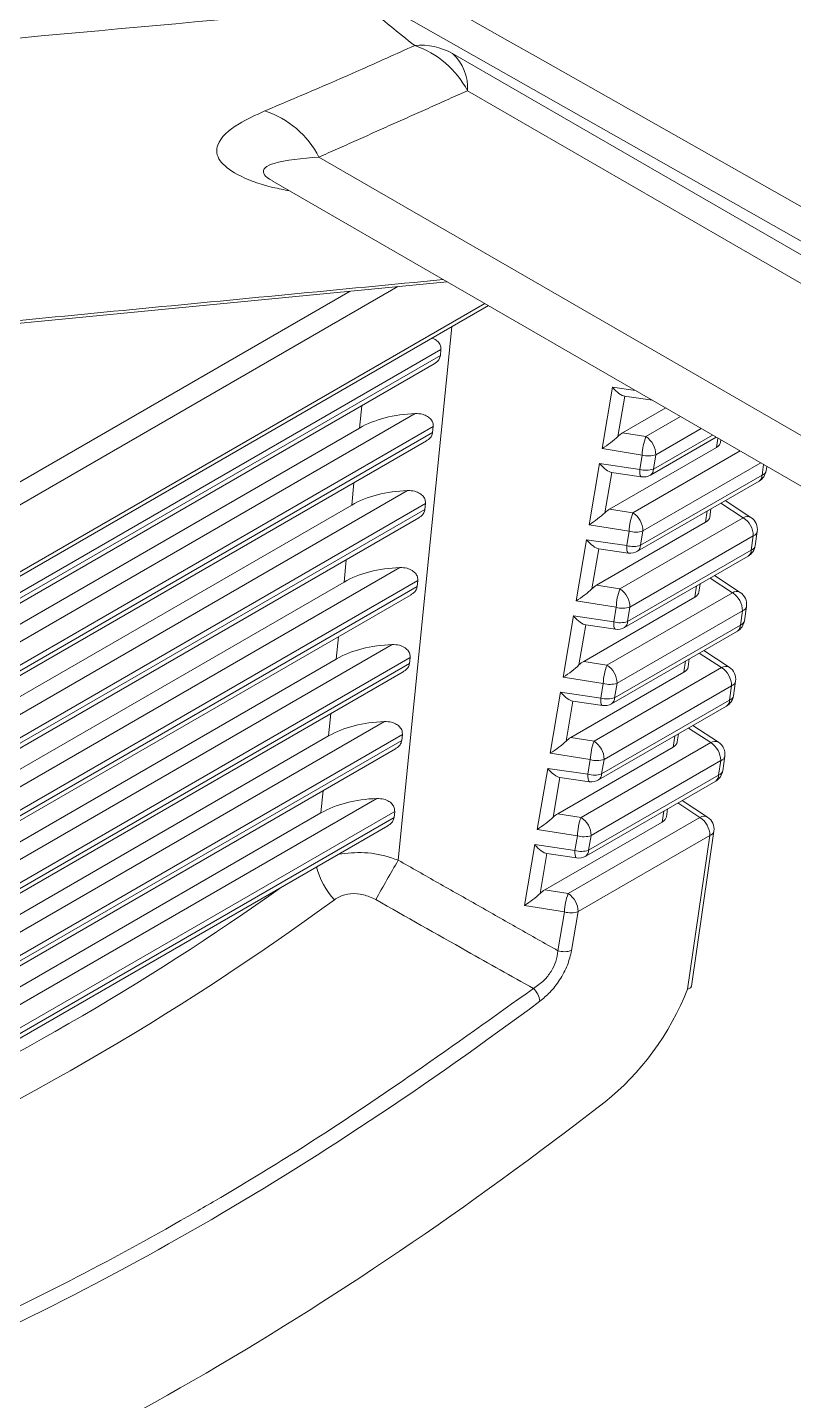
# Model space of a CAD drawing. Extents: x 11 to 120, y 2 to 94.
# Drawn here: x 22.242 to 22.777, y 70.099 to 71.058 of the extents above; entities that cross this region are included whole.
import ezdxf

# ---------------------------------------------------------------- set-up
doc = ezdxf.new("R2010")
doc.units = 0
doc.header["$MEASUREMENT"] = 0
doc.linetypes.add('SLD-Solid', pattern=[0])
doc.layers.add('OBJECT', color=7, linetype='CONTINUOUS')

msp = doc.modelspace()

# ---------------------------------------------------------------- linework, layer by layer
at = {"layer": 'OBJECT', "color": 7, "linetype": 'SLD-Solid', "lineweight": 15}
for p, q in [((22.53894, 71.03945), (25.31007, 69.43972)), ((25.31944, 69.41443), (22.54943, 71.01352)), ((22.44567, 70.96718), (25.31564, 69.31038)), ((22.41269, 70.95089), (22.41288, 70.95077)), ((22.41298, 70.95072), (25.3367, 69.26289)), ((22.13328, 70.68066), (22.46742, 70.87355)), ((22.50074, 70.87678), (22.13973, 70.66837)), ((22.08876, 70.5892), (22.56399, 70.86354)), ((22.09082, 70.59335), (22.56142, 70.86503)), ((22.53835, 70.84874), (22.50105, 70.47645)), ((22.53085, 70.83288), (22.07046, 70.5671)), ((22.53085, 70.83288), (22.53044, 70.82877)), ((22.06627, 70.55743), (22.52612, 70.82289)), ((22.06918, 70.56249), (22.53044, 70.82877)), ((22.64335, 70.76373), (22.65063, 70.80655)), ((22.65063, 70.80655), (22.66679, 70.8042)), ((22.47395, 70.77809), (22.47552, 70.79368)), ((22.65914, 70.80027), (22.65436, 70.77216)), ((22.65909, 70.80027), (22.67849, 70.79744)), ((22.07088, 70.53297), (22.51295, 70.78818)), ((22.68778, 70.79208), (22.65763, 70.77468)), ((22.67392, 70.77208), (22.69817, 70.78608)), ((22.47395, 70.77809), (22.06973, 70.54474)), ((22.52547, 70.77915), (22.07237, 70.51758)), ((22.07273, 70.51392), (22.52506, 70.77504)), ((22.52547, 70.77915), (22.52506, 70.77504)), ((22.65763, 70.77468), (22.67392, 70.77208)), ((22.71262, 70.77774), (22.68092, 70.75945)), ((22.07304, 70.51071), (22.52073, 70.76916)), ((22.72322, 70.76461), (22.64859, 70.72153)), ((22.67716, 70.74529), (22.72299, 70.77175)), ((22.67922, 70.74945), (22.72043, 70.77323)), ((22.72322, 70.76461), (22.72415, 70.77108)), ((22.72613, 70.76825), (22.72636, 70.76981)), ((22.67132, 70.75927), (22.64335, 70.76373)), ((22.66488, 70.71893), (22.73968, 70.76212)), ((22.66962, 70.74927), (22.67132, 70.75927)), ((22.68092, 70.75945), (22.67922, 70.74945)), ((22.63431, 70.71058), (22.64159, 70.75335)), ((22.64159, 70.75335), (22.66962, 70.74927)), ((22.65009, 70.74707), (22.64532, 70.71901)), ((22.65004, 70.74707), (22.67072, 70.74406)), ((22.67017, 70.69625), (22.75506, 70.74526)), ((22.75413, 70.75378), (22.67188, 70.7063)), ((22.75506, 70.74526), (22.75613, 70.75262)), ((22.7579, 70.74833), (22.75834, 70.75135)), ((22.46857, 70.72435), (22.47013, 70.73995)), ((22.66811, 70.6921), (22.753, 70.7411)), ((22.07001, 70.48185), (22.50757, 70.73444)), ((22.74192, 70.71548), (22.7263, 70.72569)), ((22.74733, 70.71572), (22.72937, 70.72746)), ((22.46857, 70.72435), (22.07385, 70.49649)), ((22.52009, 70.72541), (22.07561, 70.46882)), ((22.07699, 70.46575), (22.51968, 70.72131)), ((22.52009, 70.72541), (22.51968, 70.72131)), ((22.64859, 70.72153), (22.66488, 70.71893)), ((22.71565, 70.71231), (22.71679, 70.7202)), ((22.71856, 70.71594), (22.7194, 70.7217)), ((22.0777, 70.46278), (22.51535, 70.71543)), ((22.66228, 70.70612), (22.63431, 70.71058)), ((22.71565, 70.71231), (22.63955, 70.66838)), ((22.65584, 70.66578), (22.74192, 70.71548)), ((22.67188, 70.7063), (22.67017, 70.69625)), ((22.62527, 70.65743), (22.63254, 70.70016)), ((22.63254, 70.70016), (22.66057, 70.69607)), ((22.66057, 70.69607), (22.66228, 70.70612)), ((22.74892, 70.70284), (22.66284, 70.65315)), ((22.74748, 70.69291), (22.74892, 70.70284)), ((22.75032, 70.69598), (22.75176, 70.70592)), ((22.64104, 70.69387), (22.63628, 70.66586)), ((22.64099, 70.69388), (22.66167, 70.69086)), ((22.65906, 70.6389), (22.74542, 70.68875)), ((22.66112, 70.64305), (22.74748, 70.69291)), ((22.07514, 70.43418), (22.50219, 70.68071)), ((22.46319, 70.67062), (22.46475, 70.68622)), ((22.46319, 70.67062), (22.07649, 70.44739)), ((22.5147, 70.67168), (22.08099, 70.4213)), ((22.5147, 70.67168), (22.51429, 70.66757)), ((22.63955, 70.66838), (22.65584, 70.66578)), ((22.71099, 70.66364), (22.71182, 70.66935)), ((22.73435, 70.66318), (22.71877, 70.67336)), ((22.73976, 70.66342), (22.72183, 70.67513)), ((22.08204, 70.41804), (22.51429, 70.66757)), ((22.08236, 70.41484), (22.50997, 70.66169)), ((22.70807, 70.66001), (22.63051, 70.61523)), ((22.6468, 70.61264), (22.73435, 70.66318)), ((22.70807, 70.66001), (22.70921, 70.66785)), ((22.65324, 70.65297), (22.62527, 70.65743)), ((22.65152, 70.64287), (22.65324, 70.65297)), ((22.74135, 70.65054), (22.6538, 70.6)), ((22.66284, 70.65315), (22.66112, 70.64305)), ((22.7399, 70.64055), (22.74135, 70.65054)), ((22.74274, 70.64363), (22.74419, 70.65361)), ((22.61623, 70.60428), (22.62349, 70.64696)), ((22.62349, 70.64696), (22.65152, 70.64287)), ((22.63199, 70.64067), (22.62724, 70.61271)), ((22.63194, 70.64068), (22.65262, 70.63766)), ((22.65208, 70.58985), (22.7399, 70.64055)), ((22.4578, 70.61689), (22.45937, 70.63248)), ((22.65001, 70.5857), (22.73784, 70.6364)), ((22.08052, 70.38666), (22.4968, 70.62698)), ((22.72678, 70.61087), (22.71123, 70.62104)), ((22.73219, 70.61111), (22.7143, 70.62281)), ((22.4578, 70.61689), (22.07819, 70.39774)), ((22.50932, 70.61795), (22.08624, 70.37371)), ((22.08671, 70.37011), (22.50891, 70.61384)), ((22.50932, 70.61795), (22.50891, 70.61384)), ((22.63051, 70.61523), (22.6468, 70.61264)), ((22.63776, 70.55949), (22.72678, 70.61087)), ((22.7005, 70.60771), (22.70163, 70.6155)), ((22.70342, 70.61134), (22.70424, 70.617)), ((22.08702, 70.36691), (22.50459, 70.60796)), ((22.6442, 70.59982), (22.61623, 70.60428)), ((22.7005, 70.60771), (22.62147, 70.56208)), ((22.73516, 70.59128), (22.73661, 70.60131)), ((22.60719, 70.55113), (22.61444, 70.59376)), ((22.61444, 70.59376), (22.64247, 70.58967)), ((22.64247, 70.58967), (22.6442, 70.59982)), ((22.73378, 70.59824), (22.64476, 70.54685)), ((22.6538, 70.6), (22.65208, 70.58985)), ((22.73233, 70.5882), (22.73378, 70.59824)), ((22.62294, 70.58747), (22.6182, 70.55956)), ((22.62289, 70.58748), (22.64357, 70.58446)), ((22.64097, 70.5325), (22.73026, 70.58405)), ((22.64303, 70.53665), (22.73233, 70.5882)), ((22.0859, 70.33914), (22.49142, 70.57325)), ((22.45242, 70.56316), (22.45398, 70.57875)), ((22.45242, 70.56316), (22.08285, 70.34981)), ((22.50394, 70.56421), (22.09102, 70.32584)), ((22.50394, 70.56421), (22.50353, 70.56011)), ((22.69293, 70.5554), (22.69405, 70.56315)), ((22.69585, 70.55904), (22.69666, 70.56465)), ((22.71921, 70.55857), (22.70369, 70.56871)), ((22.72462, 70.55881), (22.70676, 70.57048)), ((22.09137, 70.32218), (22.50353, 70.56011)), ((22.09168, 70.31897), (22.4992, 70.55423)), ((22.69293, 70.5554), (22.61243, 70.50893)), ((22.62147, 70.56208), (22.63776, 70.55949)), ((22.62872, 70.50634), (22.71921, 70.55857)), ((22.63516, 70.54667), (22.60719, 70.55113)), ((22.63342, 70.53647), (22.63516, 70.54667)), ((22.72621, 70.54594), (22.63572, 70.4937)), ((22.64476, 70.54685), (22.64303, 70.53665)), ((22.72475, 70.53585), (22.72621, 70.54594)), ((22.72758, 70.53893), (22.72904, 70.54901)), ((22.59815, 70.49798), (22.60539, 70.54056)), ((22.60539, 70.54056), (22.63342, 70.53647)), ((22.6139, 70.53427), (22.60916, 70.50641)), ((22.61385, 70.53428), (22.63452, 70.53127)), ((22.63398, 70.48346), (22.72475, 70.53585)), ((22.44704, 70.50942), (22.4486, 70.52502)), ((22.63192, 70.4793), (22.72268, 70.5317)), ((22.09128, 70.29163), (22.48604, 70.51951)), ((22.71163, 70.50627), (22.69616, 70.51639)), ((22.71704, 70.50651), (22.69923, 70.51816)), ((22.44704, 70.50942), (22.08751, 70.30187)), ((22.49856, 70.51048), (22.09568, 70.2779)), ((22.09603, 70.27424), (22.49814, 70.50637)), ((22.49856, 70.51048), (22.49814, 70.50637)), ((22.61243, 70.50893), (22.62872, 70.50634)), ((22.61968, 70.45319), (22.71163, 70.50627)), ((22.68536, 70.5031), (22.68647, 70.5108)), ((22.68827, 70.50674), (22.68908, 70.5123)), ((22.09619, 70.27095), (22.49382, 70.5005)), ((22.62612, 70.49352), (22.59815, 70.49798)), ((22.68536, 70.5031), (22.60339, 70.45579)), ((22.70582, 70.38861), (22.72147, 70.49671)), ((22.58911, 70.44483), (22.59634, 70.48736)), ((22.59634, 70.48736), (22.62437, 70.48327)), ((22.62437, 70.48327), (22.62612, 70.49352)), ((22.71863, 70.49363), (22.62668, 70.44055)), ((22.63572, 70.4937), (22.63398, 70.48346)), ((22.70312, 70.38646), (22.71863, 70.49363)), ((22.60485, 70.48107), (22.60012, 70.45326)), ((22.6048, 70.48108), (22.62547, 70.47807)), ((22.60339, 70.45579), (22.61968, 70.45319)), ((22.61708, 70.44037), (22.58911, 70.44483)), ((22.61247, 70.41327), (22.61708, 70.44037)), ((22.62668, 70.44055), (22.62207, 70.41345))]:
    msp.add_line(p, q, dxfattribs=at)
at = {"layer": 'OBJECT', "color": 7, "linetype": 'SLD-Solid', "lineweight": 15, "flags": 128}
for points in [[(21.03381, 71.89936), (21.7015, 71.52097), (24.34256, 70.02469)], [(21.67382, 70.7969), (21.94911, 70.82329), (22.53526, 70.88013)], [(22.66962, 70.74927), (22.66963, 70.74756), (22.66976, 70.74613), (22.66999, 70.74504), (22.67031, 70.74434), (22.67071, 70.74406), (22.67072, 70.74406)], [(22.66057, 70.69607), (22.66058, 70.69436), (22.66071, 70.69293), (22.66094, 70.69184), (22.66126, 70.69114), (22.66167, 70.69086), (22.66167, 70.69086)], [(22.65152, 70.64287), (22.65154, 70.64116), (22.65166, 70.63973), (22.65189, 70.63865), (22.65221, 70.63794), (22.65262, 70.63766), (22.65262, 70.63766)], [(22.64247, 70.58967), (22.64249, 70.58796), (22.64261, 70.58653), (22.64284, 70.58545), (22.64316, 70.58475), (22.64357, 70.58446), (22.64357, 70.58446)], [(22.63342, 70.53647), (22.63344, 70.53477), (22.63356, 70.53334), (22.63379, 70.53225), (22.63412, 70.53155), (22.63452, 70.53127), (22.63452, 70.53127)], [(22.62437, 70.48327), (22.62439, 70.48157), (22.62451, 70.48014), (22.62474, 70.47905), (22.62507, 70.47835), (22.62547, 70.47807), (22.62547, 70.47807)]]:
    msp.add_lwpolyline(points, dxfattribs=at)
at = {"layer": 'OBJECT', "color": 7, "linetype": 'SLD-Solid', "lineweight": 15}
for centre, radius, start, end in [((23.08118, 71.77839), 0.92791, 229.53017, 232.20771), ((22.5166, 70.99972), 0.04558, 60.64769, 95.09094), ((22.49082, 70.98244), 0.06634, 27.93438, 70.87738), ((22.51701, 71.01549), 0.03249, 356.5265, 47.52838), ((22.38771, 70.93755), 0.06509, 27.07562, 71.94089), ((22.71051, 70.75798), 0.03921, 158.9149, 178.11514), ((22.66567, 70.75926), 0.01525, 0.7149, 57.25082), ((22.67583, 70.77461), 0.016, 253.60805, 288.55271), ((22.67413, 70.76461), 0.016, 253.60805, 288.55271), ((22.67216, 70.75395), 0.01, 261.70383, 299.99731), ((22.67442, 70.74924), 0.0048, 304.73639, 2.46836), ((22.748, 70.74976), 0.01, 299.99731, 351.76213), ((22.75026, 70.74505), 0.0048, 304.73639, 2.46836), ((22.75374, 70.74932), 0.00428, 288.04144, 346.58066), ((22.70147, 70.70483), 0.03921, 158.9149, 178.11514), ((22.65663, 70.70611), 0.01525, 0.7149, 57.25082), ((22.74483, 70.711), 0.00534, 62.10276, 122.99568), ((22.66679, 70.72146), 0.016, 253.60805, 288.55271), ((22.73367, 70.70265), 0.01525, 0.7149, 57.25082), ((22.74186, 70.70735), 0.01, 351.76213, 56.82812), ((22.7476, 70.70691), 0.00428, 288.04144, 346.58066), ((22.66508, 70.71141), 0.016, 253.60805, 288.55271), ((22.66311, 70.70076), 0.01, 261.70383, 299.99731), ((22.66537, 70.69604), 0.0048, 304.73639, 2.46836), ((22.74042, 70.69741), 0.01, 299.99731, 351.76213), ((22.74269, 70.6927), 0.0048, 304.73639, 2.46836), ((22.74616, 70.69697), 0.00428, 288.04144, 346.58066), ((22.69243, 70.65168), 0.03921, 158.9149, 178.11514), ((22.64759, 70.65296), 0.01525, 0.7149, 57.25082), ((22.73726, 70.65869), 0.00534, 62.10276, 122.99568), ((22.7261, 70.65035), 0.01525, 0.7149, 57.25082), ((22.73429, 70.65505), 0.01, 351.76213, 56.82812), ((22.65775, 70.66831), 0.016, 253.60805, 288.55271), ((22.74003, 70.65461), 0.00428, 288.04144, 346.58066), ((22.65603, 70.65822), 0.016, 253.60805, 288.55271), ((22.65633, 70.64284), 0.0048, 304.73639, 2.46836), ((22.73284, 70.64506), 0.01, 299.99731, 351.76213), ((22.73511, 70.64035), 0.0048, 304.73639, 2.46836), ((22.73858, 70.64462), 0.00428, 288.04144, 346.58066), ((22.65406, 70.64756), 0.01, 261.70383, 299.99731), ((22.68339, 70.59853), 0.03921, 158.9149, 178.11514), ((22.63855, 70.59981), 0.01525, 0.7149, 57.25082), ((22.72969, 70.60639), 0.00534, 62.10276, 122.99568), ((22.71853, 70.59805), 0.01525, 0.7149, 57.25082), ((22.72672, 70.60274), 0.01, 351.76213, 56.82812), ((22.73245, 70.6023), 0.00428, 288.04144, 346.58066), ((22.64871, 70.61516), 0.016, 253.60805, 288.55271), ((22.72526, 70.59271), 0.01, 299.99731, 351.76213), ((22.731, 70.59227), 0.00428, 288.04144, 346.58066), ((22.64699, 70.60502), 0.016, 253.60805, 288.55271), ((22.64501, 70.59436), 0.01, 261.70383, 299.99731), ((22.64728, 70.58965), 0.0048, 304.73639, 2.46836), ((22.72753, 70.588), 0.0048, 304.73639, 2.46836), ((22.67435, 70.54538), 0.03921, 158.9149, 178.11514), ((22.62951, 70.54666), 0.01525, 0.7149, 57.25082), ((22.72212, 70.55409), 0.00534, 62.10276, 122.99568), ((22.71096, 70.54575), 0.01525, 0.7149, 57.25082), ((22.71914, 70.55044), 0.01, 351.76213, 56.82812), ((22.63967, 70.56201), 0.016, 253.60805, 288.55271), ((22.72488, 70.55), 0.00428, 288.04144, 346.58066), ((22.63794, 70.55182), 0.016, 253.60805, 288.55271), ((22.63823, 70.53645), 0.0048, 304.73639, 2.46836), ((22.71769, 70.54036), 0.01, 299.99731, 351.76213), ((22.71995, 70.53565), 0.0048, 304.73639, 2.46836), ((22.72342, 70.53992), 0.00428, 288.04144, 346.58066), ((22.63597, 70.54116), 0.01, 261.70383, 299.99731), ((22.66531, 70.49223), 0.03921, 158.9149, 178.11514), ((22.62047, 70.49351), 0.01525, 0.7149, 57.25082), ((22.71454, 70.50179), 0.00534, 62.10276, 122.99568), ((22.70338, 70.49344), 0.01525, 0.7149, 57.25082), ((22.71157, 70.49814), 0.01, 351.76213, 56.82812), ((22.71731, 70.4977), 0.00428, 288.04144, 346.58066), ((22.63063, 70.50886), 0.016, 253.60805, 288.55271), ((24.19055, 69.49259), 1.95509, 149.78605, 150.71446), ((22.62889, 70.49862), 0.016, 253.60805, 288.55271), ((22.62692, 70.48796), 0.01, 261.70383, 299.99731), ((22.62918, 70.48325), 0.0048, 304.73639, 2.46836), ((22.49489, 70.48449), 0.0524, 194.04652, 222.82251), ((21.32858, 71.995), 1.88514, 294.6317, 305.36292), ((21.3289, 71.98887), 1.90866, 293.78375, 306.21087), ((22.65627, 70.43908), 0.03921, 158.9149, 178.11514), ((22.61143, 70.44036), 0.01525, 0.7149, 57.25082), ((22.62159, 70.45572), 0.016, 253.60805, 288.55271), ((22.61698, 70.42861), 0.016, 253.60805, 288.55271), ((22.58327, 70.37523), 0.01696, 9.76435, 43.91517)]:
    msp.add_arc(centre, radius, start, end, dxfattribs=at)
for centre, major_axis, ratio, start_param, end_param in [((22.65318, 70.81124), (-0.00773, 0.01062), 0.37214, 1.74648, 2.800892), ((22.51633, 70.75314), (0.06019, -0.00006), 0.582929, 1.627585, 2.352515), ((22.65708, 70.76663), (0.00685, 0.00862), 0.521027, 0.922949, 1.32921), ((22.64589, 70.76842), (0.01137, 0.00815), 0.177132, 4.362399, 5.416811), ((22.7161, 70.76875), (0.01007, -0.00002), 0.579269, 5.498575, 6.20079), ((22.64413, 70.75804), (-0.00773, 0.01062), 0.37214, 1.74648, 2.800892), ((22.51095, 70.69941), (0.06019, -0.00006), 0.582929, 1.627585, 2.352515), ((22.63685, 70.71527), (0.01137, 0.00815), 0.177132, 4.362399, 5.416811), ((22.64804, 70.71348), (0.00685, 0.00862), 0.521027, 0.922949, 1.32921), ((22.70853, 70.71645), (0.01007, -0.00002), 0.579269, 5.498575, 6.20079), ((22.63508, 70.70484), (-0.00773, 0.01062), 0.37214, 1.74648, 2.800892), ((22.50557, 70.64568), (0.06019, -0.00006), 0.582929, 1.627585, 2.352515), ((22.639, 70.66033), (0.00685, 0.00862), 0.521027, 0.922949, 1.32921), ((22.62781, 70.66212), (0.01137, 0.00815), 0.177132, 4.362399, 5.416811), ((22.70096, 70.66414), (0.01007, -0.00002), 0.579269, 5.498575, 6.20079), ((22.62603, 70.65165), (-0.00773, 0.01062), 0.37214, 1.74648, 2.800892), ((22.50019, 70.59194), (0.06019, -0.00006), 0.582929, 1.627585, 2.352515), ((22.61877, 70.60897), (0.01137, 0.00815), 0.177132, 4.362399, 5.416811), ((22.62996, 70.60718), (0.00685, 0.00862), 0.521027, 0.922949, 1.32921), ((22.69339, 70.61184), (0.01007, -0.00002), 0.579269, 5.498575, 6.20079), ((22.61698, 70.59845), (-0.00773, 0.01062), 0.37214, 1.74648, 2.800892), ((22.4948, 70.53821), (0.06019, -0.00006), 0.582929, 1.627585, 2.352515), ((22.60973, 70.55582), (0.01137, 0.00815), 0.177132, 4.362399, 5.416811), ((22.62092, 70.55403), (0.00685, 0.00862), 0.521027, 0.922949, 1.32921), ((22.68581, 70.55954), (0.01007, -0.00002), 0.579269, 5.498575, 6.20079), ((22.60793, 70.54525), (-0.00773, 0.01062), 0.37214, 1.74648, 2.800892), ((22.48942, 70.48448), (0.06019, -0.00006), 0.582929, 1.627585, 2.352515), ((22.60069, 70.50267), (0.01137, 0.00815), 0.177132, 4.362399, 5.416811), ((22.61188, 70.50088), (0.00685, 0.00862), 0.521027, 0.922949, 1.32921), ((22.67824, 70.50724), (0.01007, -0.00002), 0.579269, 5.498575, 6.20079), ((22.59889, 70.49205), (-0.00773, 0.01062), 0.37214, 1.74648, 2.800892), ((22.59165, 70.44952), (0.01137, 0.00815), 0.177132, 4.362399, 5.416811), ((22.60284, 70.44773), (0.00685, 0.00862), 0.521027, 0.922949, 1.32921), ((22.63553, 70.38579), (0.05912, 0.09285), 0.546175, 4.132403, 5.053937), ((22.44398, 71.94665), (1.16551, 1.8319), 0.546187, 3.795705, 4.104734), ((22.44151, 71.89405), (1.2039, 1.89073), 0.546175, 3.768895, 4.132403)]:
    msp.add_ellipse(centre, major_axis=major_axis, ratio=ratio, start_param=start_param, end_param=end_param, dxfattribs=at)
for points, knots in [([(20.97303, 71.9571), (21.02789, 71.92603), (21.31782, 71.76185), (22.43252, 71.13065), (23.49252, 70.53062), (24.31741, 70.06367)], [0, 0, 0, 0, 0.049218, 0.260105, 1, 1, 1, 1]), ([(21.34914, 70.99437), (21.53468, 71.01129), (21.89637, 71.04428), (22.25854, 71.07711), (22.43491, 71.0931)], [0, 0, 0, 0, 0.513008, 1, 1, 1, 1]), ([(22.47892, 71.07249), (22.44793, 71.06966), (22.27374, 71.05374), (21.90228, 71.01998), (21.56227, 70.98884), (21.3653, 70.97079)], [0, 0, 0, 0, 0.083466, 0.469044, 1, 1, 1, 1]), ([(22.40789, 70.99944), (22.42983, 71.0087), (22.46493, 71.02352), (22.49957, 71.03923), (22.51256, 71.04512)], [0, 0, 0, 0, 0.624896, 1, 1, 1, 1]), ([(22.42521, 70.94366), (22.42126, 70.94442), (22.4065, 70.94728), (22.38784, 70.95456), (22.37435, 70.96506), (22.37342, 70.97764), (22.38616, 70.98948), (22.40154, 70.99653), (22.40789, 70.99944)], [0, 0, 0, 0, 0.06247, 0.233217, 0.384213, 0.558176, 0.817636, 1, 1, 1, 1]), ([(22.44567, 70.96718), (22.4339, 70.96618), (22.4181, 70.96485), (22.40738, 70.96009), (22.40624, 70.95633), (22.40882, 70.95296), (22.41237, 70.95121), (22.41307, 70.95087)], [0, 0, 0, 0, 0.505848, 0.678388, 0.852195, 0.970906, 1, 1, 1, 1]), ([(22.52467, 70.84085), (22.52542, 70.84058), (22.52716, 70.83996), (22.52931, 70.83804), (22.53081, 70.8355), (22.53084, 70.83372), (22.53085, 70.83288)], [0, 0, 0, 0, 0.205702, 0.478961, 0.753718, 1, 1, 1, 1]), ([(22.53044, 70.82877), (22.53024, 70.82791), (22.52984, 70.82619), (22.52819, 70.82421), (22.52672, 70.82334), (22.52607, 70.82296)], [0, 0, 0, 0, 0.359167, 0.716869, 1, 1, 1, 1]), ([(22.51295, 70.78818), (22.51464, 70.78812), (22.51762, 70.78801), (22.52139, 70.78646), (22.52394, 70.78433), (22.52542, 70.78177), (22.52546, 70.77999), (22.52547, 70.77915)], [0, 0, 0, 0, 0.278299, 0.490791, 0.665972, 0.842114, 1, 1, 1, 1]), ([(22.52506, 70.77504), (22.52486, 70.77418), (22.52445, 70.77246), (22.52281, 70.77047), (22.52134, 70.76961), (22.52069, 70.76923)], [0, 0, 0, 0, 0.359167, 0.716869, 1, 1, 1, 1]), ([(22.50757, 70.73444), (22.50926, 70.73439), (22.51224, 70.73428), (22.516, 70.73273), (22.51855, 70.73059), (22.52004, 70.72803), (22.52007, 70.72625), (22.52009, 70.72541)], [0, 0, 0, 0, 0.278299, 0.490791, 0.665972, 0.842114, 1, 1, 1, 1]), ([(22.51968, 70.72131), (22.51947, 70.72045), (22.51907, 70.71873), (22.51742, 70.71674), (22.51596, 70.71588), (22.51531, 70.7155)], [0, 0, 0, 0, 0.359167, 0.716869, 1, 1, 1, 1]), ([(22.50219, 70.68071), (22.50388, 70.68065), (22.50686, 70.68055), (22.51062, 70.679), (22.51317, 70.67686), (22.51466, 70.6743), (22.51469, 70.67252), (22.5147, 70.67168)], [0, 0, 0, 0, 0.278299, 0.490791, 0.665972, 0.842114, 1, 1, 1, 1]), ([(22.51429, 70.66757), (22.51409, 70.66671), (22.51369, 70.66499), (22.51204, 70.66301), (22.51057, 70.66215), (22.50993, 70.66176)], [0, 0, 0, 0, 0.359167, 0.716869, 1, 1, 1, 1]), ([(22.4968, 70.62698), (22.49849, 70.62692), (22.50148, 70.62681), (22.50524, 70.62526), (22.50779, 70.62313), (22.50928, 70.62057), (22.50931, 70.61879), (22.50932, 70.61795)], [0, 0, 0, 0, 0.278299, 0.490791, 0.665972, 0.842114, 1, 1, 1, 1]), ([(22.50891, 70.61384), (22.50871, 70.61298), (22.5083, 70.61126), (22.50666, 70.60928), (22.50519, 70.60841), (22.50454, 70.60803)], [0, 0, 0, 0, 0.359167, 0.716869, 1, 1, 1, 1]), ([(22.49142, 70.57325), (22.49311, 70.57319), (22.49609, 70.57308), (22.49985, 70.57153), (22.5024, 70.5694), (22.50389, 70.56683), (22.50392, 70.56505), (22.50394, 70.56421)], [0, 0, 0, 0, 0.278299, 0.490791, 0.665972, 0.842114, 1, 1, 1, 1]), ([(22.50353, 70.56011), (22.50332, 70.55925), (22.50292, 70.55753), (22.50128, 70.55554), (22.49981, 70.55468), (22.49916, 70.5543)], [0, 0, 0, 0, 0.359167, 0.716869, 1, 1, 1, 1]), ([(22.48604, 70.51951), (22.48773, 70.51945), (22.49071, 70.51935), (22.49447, 70.5178), (22.49702, 70.51566), (22.49851, 70.5131), (22.49854, 70.51132), (22.49856, 70.51048)], [0, 0, 0, 0, 0.278299, 0.490791, 0.665972, 0.842114, 1, 1, 1, 1]), ([(22.49814, 70.50637), (22.49794, 70.50551), (22.49754, 70.50379), (22.49589, 70.50181), (22.49443, 70.50095), (22.49378, 70.50056)], [0, 0, 0, 0, 0.359167, 0.716869, 1, 1, 1, 1]), ([(22.4593, 70.48057), (22.46531, 70.48129), (22.47731, 70.48274), (22.49193, 70.47977), (22.49949, 70.47701), (22.50105, 70.47645)], [0, 0, 0, 0, 0.443041, 0.885228, 1, 1, 1, 1]), ([(22.48533, 70.44894), (22.48251, 70.45027), (22.47685, 70.45294), (22.46784, 70.45351), (22.46095, 70.45175), (22.45763, 70.44962), (22.45646, 70.44887)], [0, 0, 0, 0, 0.288932, 0.578767, 0.851943, 1, 1, 1, 1]), ([(22.59549, 70.38699), (22.57995, 70.39568), (22.54318, 70.41624), (22.5065, 70.43697), (22.48533, 70.44894)], [0, 0, 0, 0, 0.422663, 1, 1, 1, 1]), ([(22.59549, 70.38699), (22.59806, 70.38873), (22.60261, 70.39182), (22.60796, 70.3987), (22.61146, 70.40597), (22.61212, 70.41078), (22.61247, 70.41327)], [0, 0, 0, 0, 0.295336, 0.524717, 0.75446, 1, 1, 1, 1]), ([(22.62207, 70.41345), (22.62127, 70.41004), (22.61965, 70.40321), (22.6141, 70.39283), (22.60727, 70.38412), (22.60232, 70.38003), (22.59999, 70.37811)], [0, 0, 0, 0, 0.261879, 0.524407, 0.77642, 1, 1, 1, 1]), ([(22.12528, 70.11555), (22.1299, 70.11744), (22.15302, 70.12689), (22.23053, 70.16082), (22.30904, 70.20143), (22.38771, 70.24727), (22.46649, 70.29484), (22.54042, 70.34765), (22.59549, 70.38699)], [0, 0, 0, 0, 0.029968, 0.149857, 0.5, 0.529967, 0.649857, 1, 1, 1, 1]), ([(22.70569, 70.38863), (22.70566, 70.38836), (22.70561, 70.38761), (22.70457, 70.38693), (22.70356, 70.38657), (22.70317, 70.38647), (22.70312, 70.38646)], [0, 0, 0, 0, 0.270182, 0.749386, 0.969651, 1, 1, 1, 1])]:
    msp.add_open_spline(points, degree=3, knots=knots, dxfattribs=at)
for points in [[(22.54943, 71.01352), (22.44567, 70.96718)], [(21.66555, 70.79823), (22.53248, 70.88173)], [(22.50105, 70.47645), (22.61247, 70.41327)]]:
    msp.add_open_spline(points, degree=1, dxfattribs=at)

doc.saveas('drawing.dxf')
